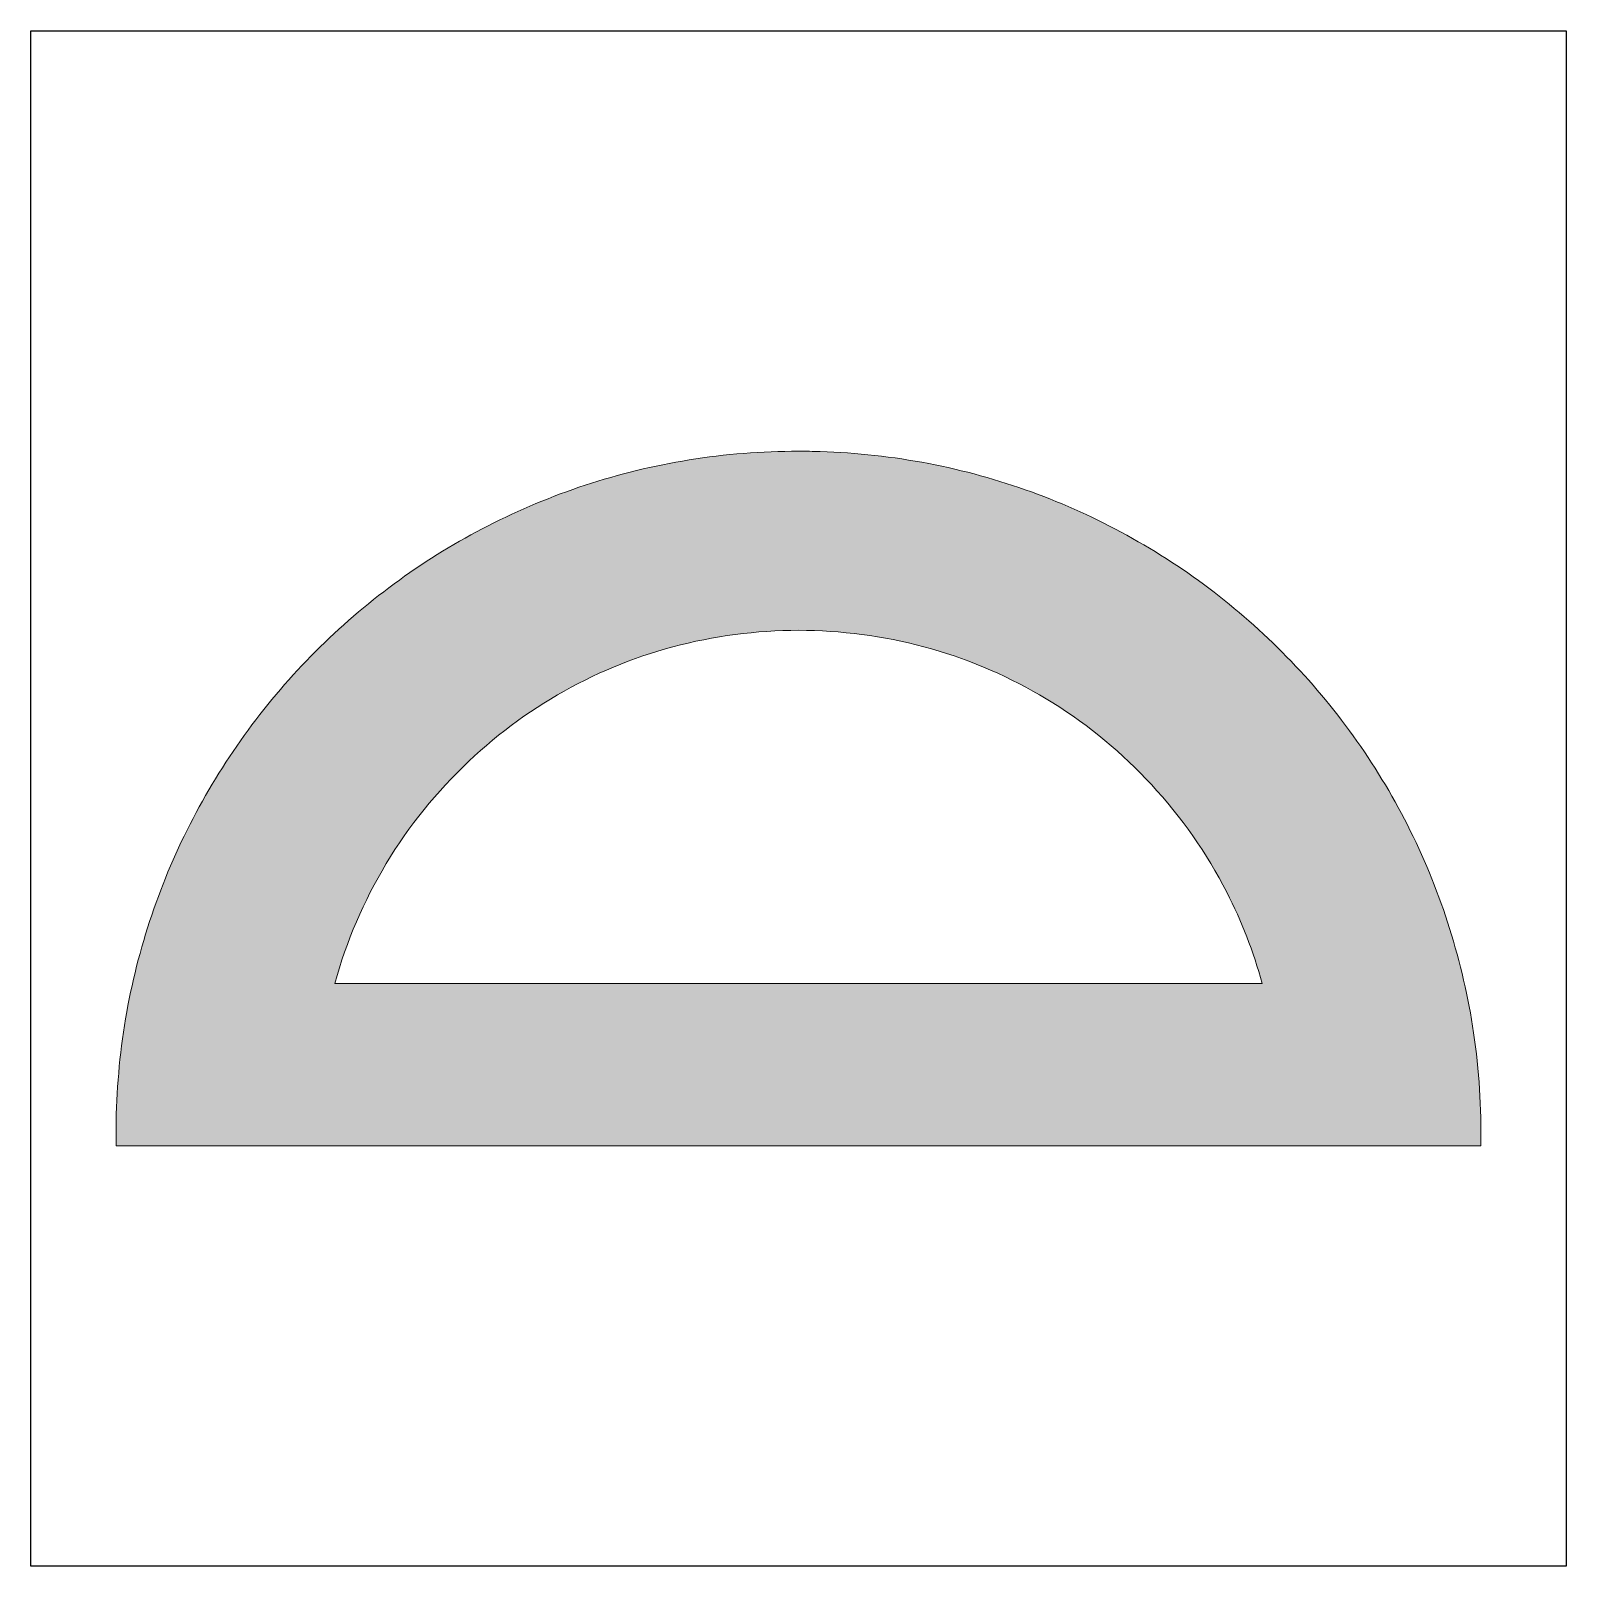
# Model space of a CAD drawing. Header units: inches. Extents: x 0 to 114, y 0 to 114.
import ezdxf

# ---------------------------------------------------------------- set-up
doc = ezdxf.new("R2010")
doc.units = ezdxf.units.IN
doc.header["$MEASUREMENT"] = 0
doc.layers.add('Image Background', color=7, linetype='Continuous')
doc.layers.add('Layer 1', color=7, linetype='Continuous')
picture_1 = doc.add_image_def('image1.png', size_in_pixel=(1350, 1350))

msp = doc.modelspace()

# ---------------------------------------------------------------- hatches: boundary and pattern name
at = {"layer": 'Layer 1', "true_color": 0xf9cd41}
h = msp.add_hatch(color=53, dxfattribs=at)
h.dxf.hatch_style = 2
edge = h.paths.add_edge_path()
edge.add_spline(control_points=[(49, 82.35), (46.38, 81.93), (43.79, 81.3), (41.27, 80.47), (38.79, 79.65), (36.37, 78.64), (34.04, 77.45), (31.74, 76.28), (29.53, 74.92), (27.44, 73.41), (25.35, 71.9), (23.38, 70.24), (21.54, 68.43), (19.71, 66.63), (18.01, 64.69), (16.47, 62.63), (14.92, 60.56), (13.53, 58.38), (12.31, 56.1), (11.08, 53.8), (10.03, 51.4), (9.17, 48.94), (8.3, 46.44), (7.62, 43.87), (7.15, 41.26), (6.67, 38.59), (6.41, 35.87), (6.36, 33.15), (6.35, 32.54), (6.35, 31.92), (6.36, 31.3), (6.36, 31.3), (107.94, 31.3), (107.94, 31.3), (107.99, 34.11), (107.82, 36.92), (107.4, 39.71), (107.01, 42.34), (106.41, 44.94), (105.61, 47.48), (104.83, 49.98), (103.85, 52.41), (102.69, 54.75), (101.54, 57.07), (100.21, 59.3), (98.72, 61.41), (97.24, 63.52), (95.6, 65.51), (93.82, 67.36), (92.04, 69.22), (90.11, 70.94), (88.08, 72.51), (86.03, 74.08), (83.86, 75.5), (81.6, 76.74), (79.32, 78), (76.94, 79.08), (74.49, 79.97), (72, 80.87), (69.44, 81.58), (66.84, 82.08), (64.18, 82.59), (61.48, 82.89), (58.77, 82.98), (58.23, 82.99), (57.69, 83), (57.15, 83), (54.42, 83), (51.7, 82.79), (49, 82.35)], knot_values=[0, 0, 0, 0, 1, 1, 1, 2, 2, 2, 3, 3, 3, 4, 4, 4, 5, 5, 5, 6, 6, 6, 7, 7, 7, 8, 8, 8, 9, 9, 9, 10, 10, 10, 11, 11, 11, 12, 12, 12, 13, 13, 13, 14, 14, 14, 15, 15, 15, 16, 16, 16, 17, 17, 17, 18, 18, 18, 19, 19, 19, 20, 20, 20, 21, 21, 21, 22, 22, 22, 23, 23, 23, 23], degree=3, periodic=1)
edge = h.paths.add_edge_path()
edge.add_spline(control_points=[(26.46, 52.3), (28.15, 55.11), (30.23, 57.67), (32.61, 59.92), (34.89, 62.08), (37.46, 63.94), (40.23, 65.43), (42.97, 66.91), (45.91, 68.02), (48.94, 68.72), (52.02, 69.44), (55.19, 69.75), (58.35, 69.65), (61.49, 69.54), (64.62, 69.03), (67.62, 68.12), (70.6, 67.21), (73.46, 65.91), (76.09, 64.26), (78.79, 62.57), (81.26, 60.52), (83.42, 58.18), (85.64, 55.78), (87.54, 53.08), (89.03, 50.17), (90.13, 48.01), (91.02, 45.74), (91.66, 43.39), (91.66, 43.39), (22.64, 43.39), (22.64, 43.39), (23.5, 46.52), (24.79, 49.52), (26.46, 52.3)], knot_values=[0, 0, 0, 0, 1, 1, 1, 2, 2, 2, 3, 3, 3, 4, 4, 4, 5, 5, 5, 6, 6, 6, 7, 7, 7, 8, 8, 8, 9, 9, 9, 10, 10, 10, 11, 11, 11, 11], degree=3, periodic=1)

# ---------------------------------------------------------------- linework, layer by layer
at = {"layer": 'Layer 1', "lineweight": 0}
for points, knots in [([(49, 82.35), (46.38, 81.93), (43.79, 81.3), (41.27, 80.47), (38.79, 79.65), (36.37, 78.64), (34.04, 77.45), (31.74, 76.28), (29.53, 74.92), (27.44, 73.41), (25.35, 71.9), (23.38, 70.24), (21.54, 68.43), (19.71, 66.63), (18.01, 64.69), (16.47, 62.63), (14.92, 60.56), (13.53, 58.38), (12.31, 56.1), (11.08, 53.8), (10.03, 51.4), (9.17, 48.94), (8.3, 46.44), (7.62, 43.87), (7.15, 41.26), (6.67, 38.59), (6.41, 35.87), (6.36, 33.15), (6.35, 32.54), (6.35, 31.92), (6.36, 31.3), (6.36, 31.3), (107.94, 31.3), (107.94, 31.3), (107.99, 34.11), (107.82, 36.92), (107.4, 39.71), (107.01, 42.34), (106.41, 44.94), (105.61, 47.48), (104.83, 49.98), (103.85, 52.41), (102.69, 54.75), (101.54, 57.07), (100.21, 59.3), (98.72, 61.41), (97.24, 63.52), (95.6, 65.51), (93.82, 67.36), (92.04, 69.22), (90.11, 70.94), (88.08, 72.51), (86.03, 74.08), (83.86, 75.5), (81.6, 76.74), (79.32, 78), (76.94, 79.08), (74.49, 79.97), (72, 80.87), (69.44, 81.58), (66.84, 82.08), (64.18, 82.59), (61.48, 82.89), (58.77, 82.98), (58.23, 82.99), (57.69, 83), (57.15, 83), (54.42, 83), (51.7, 82.79), (49, 82.35)], [0, 0, 0, 0, 1, 1, 1, 2, 2, 2, 3, 3, 3, 4, 4, 4, 5, 5, 5, 6, 6, 6, 7, 7, 7, 8, 8, 8, 9, 9, 9, 10, 10, 10, 11, 11, 11, 12, 12, 12, 13, 13, 13, 14, 14, 14, 15, 15, 15, 16, 16, 16, 17, 17, 17, 18, 18, 18, 19, 19, 19, 20, 20, 20, 21, 21, 21, 22, 22, 22, 23, 23, 23, 23]), ([(26.46, 52.3), (28.15, 55.11), (30.23, 57.67), (32.61, 59.92), (34.89, 62.08), (37.46, 63.94), (40.23, 65.43), (42.97, 66.91), (45.91, 68.02), (48.94, 68.72), (52.02, 69.44), (55.19, 69.75), (58.35, 69.65), (61.49, 69.54), (64.62, 69.03), (67.62, 68.12), (70.6, 67.21), (73.46, 65.91), (76.09, 64.26), (78.79, 62.57), (81.26, 60.52), (83.42, 58.18), (85.64, 55.78), (87.54, 53.08), (89.03, 50.17), (90.13, 48.01), (91.02, 45.74), (91.66, 43.39), (91.66, 43.39), (22.64, 43.39), (22.64, 43.39), (23.5, 46.52), (24.79, 49.52), (26.46, 52.3)], [0, 0, 0, 0, 1, 1, 1, 2, 2, 2, 3, 3, 3, 4, 4, 4, 5, 5, 5, 6, 6, 6, 7, 7, 7, 8, 8, 8, 9, 9, 9, 10, 10, 10, 11, 11, 11, 11])]:
    msp.add_open_spline(points, degree=3, knots=knots, dxfattribs=at)

# ---------------------------------------------------------------- pictures from other files: only their frames are drawn
at = {"layer": 'Image Background'}
image = msp.add_image(picture_1, insert=(0, 0), size_in_units=(114.3, 114.3), dxfattribs=at)

doc.saveas('drawing.dxf')
